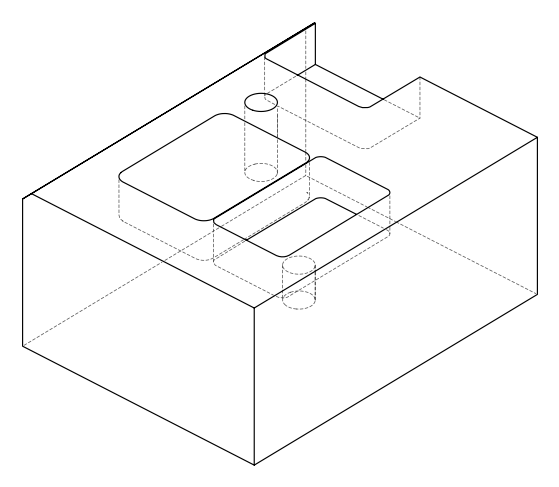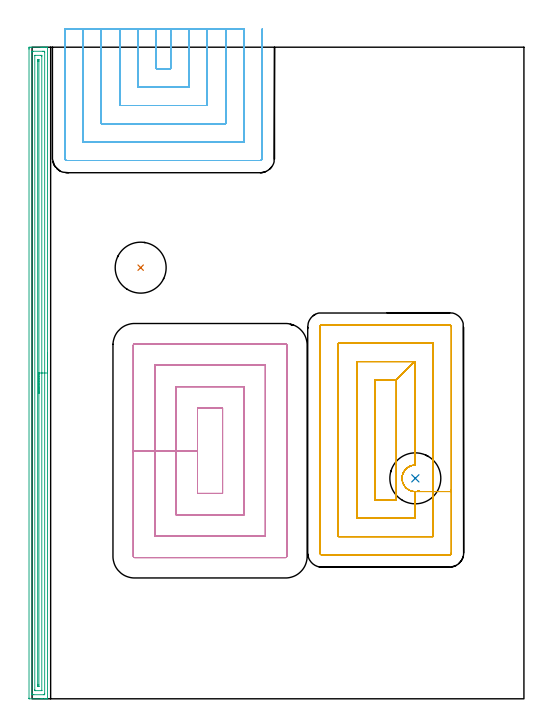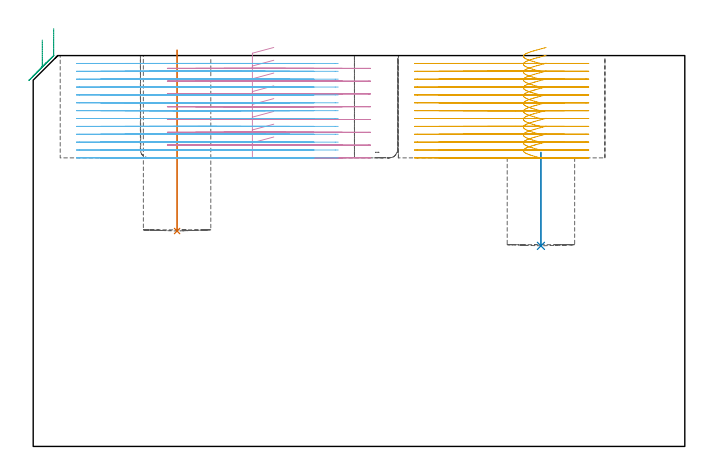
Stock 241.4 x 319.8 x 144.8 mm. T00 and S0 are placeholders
(PLAN: 6 operations, 3 tool changes, 90.7 min)
(1 INDEXABLE_INSERT_DRILL_BLIND_HOLE_FROM_SOLID | STEP1POCKET | NXT0302_021 | 0.27 min | 31743 mm3)
(2 INDEXABLE_INSERT_DRILL_BLIND_HOLE_FROM_SOLID_1 | STEP1POCKET_1 | NXT0302_021 | 0.15 min | 34438 mm3)
(3 AREA_MILL | FG_CHAMFER_SURFACE | UGT0205_001 | 10.41 min | 13243 mm3)
(4 MILL_RECTANGULAR_POCKET | POCKET_RECTANGULAR_STRAIGHT | UGT0201_095 | Follow Part, ap 5, ae 75% | 16.5 min | 446554 mm3)
(5 MILL_RECTANGULAR_POCKET_1 | POCKET_RECTANGULAR_STRAIGHT_1 | NXT0201_011 | Follow Part, ap 3, ae 75% | 27.65 min | 342018 mm3)
(6 MILL_SLOT | SLOT_PARTIAL_RECTANGULAR | NXT0201_011 | Follow Part, ap 3, ae 75% | 35.75 min | 253640 mm3)
(TOOL NXT0302_021 | Index. Insert Drill 25mm [880-D2500L25-05] | D25 PA176 FL125 Z2)
(TOOL UGT0205_001 | Chamfer Mill 20 x 3 x 45 deg. | D20 FL50 Z2)
(TOOL UGT0201_095 | End mill 20 mm | D20 R3 FL38 Z4)
(TOOL NXT0201_011 | ENDMILL 12mm [2P460-1200-NA 1630] | D12 FL38 Z6)
(OP 1 INDEXABLE_INSERT_DRILL_BLIND_HOLE_FROM_SOLID)
G17 G21 G94 G90
T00 M6
G54
G17 G0 G90 X53.3 Y211.6 S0 M3
G43 Z154.8 H1
G94 G81 G98 Z79.8 F250. R146.8
G80
M5
M2
(OP 2 INDEXABLE_INSERT_DRILL_BLIND_HOLE_FROM_SOLID_1)
G17 G21 G94 G90
T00 M6
G54
G17 G0 G90 X188.1 Y108.2 S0 M3
G43 Z154.8 H1
G94 G81 G98 Z74.3 F250. R108.9
G80
M5
M2
(OP 3 AREA_MILL)
G17 G21 G94 G90
T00 M6
G54
G17 G0 G90 X7.6 Y169.9 S1061 M3
G43 Z154.8 H0
G94 G1 Y169.862 Z153.928 F250.
Y169.748 Z153.063
Y169.559 Z152.212
Y169.297 Z151.38
Y168.963 Z150.574
Y168.56 Z149.8
Y168.092 Z149.064
Y167.56 Z148.372
Y166.971 Z147.729
Y166.328 Z147.139
Y165.636 Z146.608
Y164.9 Z146.14
Y164.126 Z145.737
Y163.32 Z145.403
Y162.488 Z145.141
Y161.636 Z144.952
Y160.772 Z144.838
Y159.9 Z144.8
Y0.159
X7.597 Y0.01 Z144.788
X7.564 Y0.007 Z144.755
X7.208 Y0. Z144.407
X6.792 Z143.991
X6.16 Z143.355
X4.956 Z142.152
X4.383 Z141.577
X-1.236 Y0.001 Z135.962
X-1.492 Y0.01 Z135.706
X-1.499 Y0.265 Z135.699
Y0.289
X-1.5 Y318.856 Z135.7
X-1.499 Y319.195 Z135.701
X-1.494 Y319.743 Z135.704
X-1.491 Y319.792 Z135.706
X-0.949 Y319.796 Z136.249
X-0.346 Y319.8 Z136.851
X4.383 Z141.577
X4.956 Z142.152
X5.271 Z142.468
X5.844 Z143.04
X6.16 Z143.355
X6.792 Z143.991
X7.208 Z144.407
X7.564 Y319.793 Z144.755
X7.597 Y319.79 Z144.788
X7.6 Y319.641 Z144.8
Y159.9
X6.186 Z143.386
X6.185 Y2.39 Z143.385
Y2.365
X6.16 Y2.01 Z143.36
X5.658 Y2.001 Z142.858
X0.829 Y2. Z138.029
X0.327 Y2.001 Z137.527
X-0.06 Y2.01 Z137.14
X-0.084 Y2.39 Z137.116
X-0.085 Y2.415 Z137.115
Y317.41
Y317.435
X-0.06 Y317.79 Z137.14
X0.442 Y317.799 Z137.642
X5.271 Y317.8 Z142.471
X5.773 Y317.799 Z142.973
X6.16 Y317.79 Z143.36
X6.184 Y317.41 Z143.384
X6.185 Y317.385 Z143.385
X6.186 Y159.9 Z143.386
X4.771 Z141.971
Y4.174
X4.77 Y4.077 Z141.97
X4.768 Y4.029 Z141.968
X4.766 Y4.013 Z141.966
X4.73 Y4.01 Z141.93
X4.555 Y4.001 Z141.755
X1.717 Y4. Z138.917
X1.543 Y4.002 Z138.743
X1.428 Y4.005 Z138.628
X1.341 Y4.01 Z138.541
X1.335 Y4.046 Z138.535
X1.332 Y4.174 Z138.532
X1.329 Y4.564 Z138.529
Y315.626
X1.33 Y315.723 Z138.53
X1.332 Y315.771 Z138.532
X1.334 Y315.787 Z138.534
X1.37 Y315.79 Z138.57
X1.545 Y315.799 Z138.745
X4.383 Y315.8 Z141.583
X4.557 Y315.798 Z141.757
X4.672 Y315.795 Z141.872
X4.759 Y315.79 Z141.959
X4.765 Y315.754 Z141.965
X4.767 Y315.626 Z141.967
X4.771 Y315.236 Z141.971
Y159.9
X3.357 Z140.557
Y6.852
X3.354 Y6.234 Z140.554
X3.351 Y6.103 Z140.551
X3.346 Y6.01 Z140.546
X3.252 Y6.007 Z140.452
X3.05 Y6.005 Z140.25
X2.848 Y6.007 Z140.048
X2.754 Y6.01 Z139.954
X2.75 Y6.097 Z139.95
X2.744 Y6.713 Z139.944
X2.743 Y6.852 Z139.943
Y312.948
X2.744 Y313.086 Z139.944
X2.749 Y313.696 Z139.949
X2.754 Y313.79 Z139.954
X2.848 Y313.793 Z140.048
X3.05 Y313.795 Z140.25
X3.252 Y313.793 Z140.452
X3.346 Y313.79 Z140.546
X3.35 Y313.703 Z140.55
X3.356 Y313.087 Z140.556
X3.357 Y312.948 Z140.557
Y159.9
Y159.028 Z140.595
Y158.163 Z140.709
Y157.312 Z140.898
Y156.48 Z141.16
Y155.674 Z141.494
Y154.9 Z141.897
Y154.164 Z142.366
Y153.472 Z142.897
Y152.829 Z143.486
Y152.24 Z144.129
Y151.708 Z144.822
Y151.24 Z145.557
Y150.837 Z146.331
Y150.503 Z147.137
Y150.241 Z147.969
Y150.052 Z148.821
Y149.938 Z149.686
Y149.9 Z150.557
G0 Z154.8
M5
M2
(OP 4 MILL_RECTANGULAR_POCKET)
G17 G21 G94 G90
T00 M6
G54
G17 G0 G90 X89.127 Y142.7 S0 M3
G43 Z154.8 H0
Z147.8
G94 G1 X81.2 Z145.676 F250.
Y121.75 Z140.062
Y100.8 F500.
X93.5
Y142.7
X81.2
Y121.75
X70.7
Y90.3
X104.
Y153.2
X70.7
Y121.75
X60.2
Y79.8
X114.5
Y163.7
X60.2
Y121.75
X49.7
Y69.9
G3 X50.3 Y69.3 R0.6
G1 X124.4
G3 X125. Y69.9 R0.6
G1 Y173.6
G3 X124.4 Y174.2 R0.6
G1 X50.3
G3 X49.7 Y173.6 R0.6
G1 Y121.75
Y120.75
G0 X89.127 Y142.7 Z143.062
G1 X81.2 Z140.938 F250.
Y121.75 Z135.325
Y100.8 F500.
X93.5
Y142.7
X81.2
Y121.75
X70.7
Y90.3
X104.
Y153.2
X70.7
Y121.75
X60.2
Y79.8
X114.5
Y163.7
X60.2
Y121.75
X49.7
Y69.9
G3 X50.3 Y69.3 R0.6
G1 X124.4
G3 X125. Y69.9 R0.6
G1 Y173.6
G3 X124.4 Y174.2 R0.6
G1 X50.3
G3 X49.7 Y173.6 R0.6
G1 Y121.75
Y120.75
G0 X89.127 Y142.7 Z138.325
G1 X81.2 Z136.201 F250.
Y121.75 Z130.587
Y100.8 F500.
X93.5
Y142.7
X81.2
Y121.75
X70.7
Y90.3
X104.
Y153.2
X70.7
Y121.75
X60.2
Y79.8
X114.5
Y163.7
X60.2
Y121.75
X49.7
Y69.9
G3 X50.3 Y69.3 R0.6
G1 X124.4
G3 X125. Y69.9 R0.6
G1 Y173.6
G3 X124.4 Y174.2 R0.6
G1 X50.3
G3 X49.7 Y173.6 R0.6
G1 Y121.75
Y120.75
G0 X89.127 Y142.7 Z133.587
G1 X81.2 Z131.463 F250.
Y121.75 Z125.85
Y100.8 F500.
X93.5
Y142.7
X81.2
Y121.75
X70.7
Y90.3
X104.
Y153.2
X70.7
Y121.75
X60.2
Y79.8
X114.5
Y163.7
X60.2
Y121.75
X49.7
Y69.9
G3 X50.3 Y69.3 R0.6
G1 X124.4
G3 X125. Y69.9 R0.6
G1 Y173.6
G3 X124.4 Y174.2 R0.6
G1 X50.3
G3 X49.7 Y173.6 R0.6
G1 Y121.75
Y120.75
G0 X89.127 Y142.7 Z128.85
G1 X81.2 Z126.726 F250.
Y121.75 Z121.112
Y100.8 F500.
X93.5
Y142.7
X81.2
Y121.75
X70.7
Y90.3
X104.
Y153.2
X70.7
Y121.75
X60.2
Y79.8
X114.5
Y163.7
X60.2
Y121.75
X49.7
Y69.9
G3 X50.3 Y69.3 R0.6
G1 X124.4
G3 X125. Y69.9 R0.6
G1 Y173.6
G3 X124.4 Y174.2 R0.6
G1 X50.3
G3 X49.7 Y173.6 R0.6
G1 Y121.75
Y120.75
G0 X89.127 Y142.7 Z124.112
G1 X81.2 Z121.989 F250.
Y121.75 Z116.375
Y100.8 F500.
X93.5
Y142.7
X81.2
Y121.75
X70.7
Y90.3
X104.
Y153.2
X70.7
Y121.75
X60.2
Y79.8
X114.5
Y163.7
X60.2
Y121.75
X49.7
Y69.9
G3 X50.3 Y69.3 R0.6
G1 X124.4
G3 X125. Y69.9 R0.6
G1 Y173.6
G3 X124.4 Y174.2 R0.6
G1 X50.3
G3 X49.7 Y173.6 R0.6
G1 Y121.75
Y120.75
G0 X89.127 Y142.7 Z119.375
G1 X81.2 Z117.251 F250.
Y121.75 Z111.637
Y100.8 F500.
X93.5
Y142.7
X81.2
Y121.75
X70.7
Y90.3
X104.
Y153.2
X70.7
Y121.75
X60.2
Y79.8
X114.5
Y163.7
X60.2
Y121.75
X49.7
Y69.9
G3 X50.3 Y69.3 R0.6
G1 X124.4
G3 X125. Y69.9 R0.6
G1 Y173.6
G3 X124.4 Y174.2 R0.6
G1 X50.3
G3 X49.7 Y173.6 R0.6
G1 Y121.75
Y120.75
G0 X89.127 Y142.7 Z114.637
G1 X81.2 Z112.514 F250.
Y121.75 Z106.9
Y100.8 F500.
X93.5
Y142.7
X81.2
Y121.75
X70.7
Y90.3
X104.
Y153.2
X70.7
Y121.75
X60.2
Y79.8
X114.5
Y163.7
X60.2
Y121.75
X49.7
Y69.9
G3 X50.3 Y69.3 R0.6
G1 X124.4
G3 X125. Y69.9 R0.6
G1 Y173.6
G3 X124.4 Y174.2 R0.6
G1 X50.3
G3 X49.7 Y173.6 R0.6
G1 Y121.75
Y120.75
G0 Z154.8
M5
M2
(OP 5 MILL_RECTANGULAR_POCKET_1)
G17 G21 G94 G90
T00 M6
G54
G17 G0 G90 X190.022 Y101.999 S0 M3
G43 Z154.8 H1
Z147.8
G94 G1 X189.354 Y101.817 Z147.614 F250.
X188.428 Y101.703 Z147.364
X187.494 Y101.722 Z147.114
X186.573 Y101.874 Z146.864
X185.714 Y102.153 Z146.622
X185.571 Y102.214 Z146.58
X185.238 Y102.354 Z146.484
X184.392 Y102.851 Z146.221
X183.631 Y103.469 Z145.958
X182.971 Y104.195 Z145.695
X182.427 Y105.011 Z145.432
X182.012 Y105.9 Z145.169
X181.736 Y106.842 Z144.906
X181.604 Y107.814 Z144.644
X181.62 Y108.795 Z144.381
X181.783 Y109.762 Z144.118
X182.09 Y110.694 Z143.855
X182.533 Y111.569 Z143.592
X183.103 Y112.368 Z143.329
X183.349 Y112.632 Z143.233
X183.592 Y112.893 Z143.137
X183.863 Y113.125 Z143.041
X184.136 Y113.36 Z142.945
X184.886 Y113.856 Z142.704
X185.697 Y114.244 Z142.463
X186.554 Y114.517 Z142.222
X187.44 Y114.669 Z141.981
X187.8 Y114.685 Z141.885
Y165.5 F500.
X178.8 Y156.5
X168.3
Y97.6
X178.8
Y156.5
X187.8 Y165.5
X159.3
Y88.6
X187.8
Y101.711
G3 X188.389 Y101.711 R6.503
G1 X196.8
Y174.5
X150.3
Y79.6
X196.8
Y101.711
X205.8
Y182.5
G3 X204.8 Y183.5 R1.
G1 X142.3
G3 X141.3 Y182.5 R1.
G1 Y71.6
G3 X142.3 Y70.6 R1.
G1 X204.8
G3 X205.8 Y71.6 R1.
G1 Y101.711
Y102.711
G0 X190.021 Y102.002 Z144.885
G1 X189.415 Y101.829 Z144.716 F250.
X188.462 Y101.704 Z144.458
X187.502 Y101.721 Z144.201
X186.554 Y101.879 Z143.943
X185.714 Y102.153 Z143.707
X185.571 Y102.214 Z143.665
X185.238 Y102.354 Z143.568
X184.393 Y102.851 Z143.305
X183.632 Y103.468 Z143.043
X182.972 Y104.193 Z142.78
X182.428 Y105.01 Z142.517
X182.013 Y105.898 Z142.255
X181.737 Y106.839 Z141.992
X181.604 Y107.81 Z141.729
X181.62 Y108.79 Z141.466
X181.782 Y109.757 Z141.204
X182.088 Y110.689 Z140.941
X182.53 Y111.564 Z140.678
X183.098 Y112.363 Z140.416
X183.344 Y112.627 Z140.319
X183.59 Y112.89 Z140.222
X183.863 Y113.125 Z140.126
X184.136 Y113.36 Z140.029
X184.886 Y113.856 Z139.788
X185.697 Y114.244 Z139.548
X186.554 Y114.517 Z139.307
X187.44 Y114.669 Z139.066
X187.8 Y114.685 Z138.969
Y165.5 F500.
X178.8 Y156.5
X168.3
Y97.6
X178.8
Y156.5
X187.8 Y165.5
X159.3
Y88.6
X187.8
Y101.711
G3 X188.389 Y101.711 R6.503
G1 X196.8
Y174.5
X150.3
Y79.6
X196.8
Y101.711
X205.8
Y182.5
G3 X204.8 Y183.5 R1.
G1 X142.3
G3 X141.3 Y182.5 R1.
G1 Y71.6
G3 X142.3 Y70.6 R1.
G1 X204.8
G3 X205.8 Y71.6 R1.
G1 Y101.711
Y102.711
G0 X190.019 Y101.998 Z141.969
G1 X189.751 Y101.906 Z141.893 F250.
X189.397 Y101.834 Z141.796
X189.043 Y101.762 Z141.7
X188.211 Y101.694 Z141.476
X187.377 Y101.733 Z141.252
X186.555 Y101.879 Z141.028
X185.71 Y102.157 Z140.79
X185.571 Y102.214 Z140.75
X185.238 Y102.354 Z140.653
X184.361 Y102.873 Z140.38
X183.575 Y103.522 Z140.107
X182.901 Y104.286 Z139.834
X182.353 Y105.146 Z139.561
X182.202 Y105.474 Z139.464
X182.051 Y105.801 Z139.367
X181.763 Y106.719 Z139.11
X181.614 Y107.669 Z138.852
X181.607 Y108.631 Z138.594
X181.742 Y109.584 Z138.336
X182.015 Y110.506 Z138.078
X182.422 Y111.378 Z137.821
X182.953 Y112.181 Z137.563
X183.596 Y112.896 Z137.305
X183.869 Y113.131 Z137.209
X184.143 Y113.366 Z137.112
X184.892 Y113.86 Z136.871
X185.701 Y114.247 Z136.631
X186.556 Y114.519 Z136.391
X187.44 Y114.671 Z136.15
X187.8 Y114.688 Z136.054
Y165.5 F500.
X178.8 Y156.5
X168.3
Y97.6
X178.8
Y156.5
X187.8 Y165.5
X159.3
Y88.6
X187.8
Y101.71
G3 X188.397 Y101.71 R6.514
G1 X196.8
Y174.5
X150.3
Y79.6
X196.8
Y101.71
X205.8
Y182.5
G3 X204.8 Y183.5 R1.
G1 X142.3
G3 X141.3 Y182.5 R1.
G1 Y71.6
G3 X142.3 Y70.6 R1.
G1 X204.8
G3 X205.8 Y71.6 R1.
G1 Y101.71
Y102.71
G0 X190.021 Y102. Z139.054
G1 X189.384 Y101.823 Z138.876 F250.
X188.438 Y101.703 Z138.621
X187.484 Y101.723 Z138.366
X186.544 Y101.882 Z138.11
X185.703 Y102.16 Z137.873
X185.572 Y102.213 Z137.835
X185.24 Y102.354 Z137.738
X184.363 Y102.871 Z137.465
X183.578 Y103.519 Z137.193
X182.904 Y104.281 Z136.92
X182.357 Y105.14 Z136.647
X182.205 Y105.467 Z136.551
X182.054 Y105.794 Z136.454
X181.765 Y106.713 Z136.196
X181.615 Y107.664 Z135.938
X181.607 Y108.627 Z135.68
X181.741 Y109.58 Z135.422
X182.014 Y110.504 Z135.164
X182.421 Y111.376 Z134.906
X182.952 Y112.18 Z134.648
X183.596 Y112.896 Z134.39
X183.869 Y113.131 Z134.293
X184.143 Y113.366 Z134.196
X184.892 Y113.86 Z133.956
X185.701 Y114.247 Z133.716
X186.556 Y114.519 Z133.475
X187.44 Y114.671 Z133.235
X187.8 Y114.688 Z133.138
Y165.5 F500.
X178.8 Y156.5
X168.3
Y97.6
X178.8
Y156.5
X187.8 Y165.5
X159.3
Y88.6
X187.8
Y101.711
G3 X188.393 Y101.711 R6.515
G1 X196.8
Y174.5
X150.3
Y79.6
X196.8
Y101.711
X205.8
Y182.5
G3 X204.8 Y183.5 R1.
G1 X142.3
G3 X141.3 Y182.5 R1.
G1 Y71.6
G3 X142.3 Y70.6 R1.
G1 X204.8
G3 X205.8 Y71.6 R1.
G1 Y101.711
Y102.711
G0 X190.018 Y101.999 Z136.138
G1 X189.765 Y101.911 Z136.067 F250.
X188.801 Y101.733 Z135.804
X187.822 Y101.7 Z135.542
X186.85 Y101.815 Z135.279
X185.905 Y102.073 Z135.017
X185.572 Y102.213 Z134.92
X185.24 Y102.354 Z134.823
X184.371 Y102.866 Z134.553
X183.592 Y103.506 Z134.283
X182.921 Y104.259 Z134.013
X182.375 Y105.106 Z133.743
X182.221 Y105.433 Z133.646
X182.068 Y105.759 Z133.549
X181.809 Y106.536 Z133.33
X181.65 Y107.34 Z133.11
X181.593 Y108.157 Z132.891
X181.639 Y108.975 Z132.671
X181.788 Y109.781 Z132.452
X181.895 Y110.126 Z132.355
X182.002 Y110.47 Z132.258
X182.408 Y111.354 Z131.998
X182.942 Y112.167 Z131.737
X183.591 Y112.892 Z131.476
X184.077 Y113.302 Z131.306
X184.36 Y113.525 Z131.209
X185.068 Y113.958 Z130.987
X185.826 Y114.297 Z130.765
X186.621 Y114.536 Z130.542
X187.44 Y114.673 Z130.32
X187.8 Y114.69 Z130.223
Y165.5 F500.
X178.8 Y156.5
X168.3
Y97.6
X178.8
Y156.5
X187.8 Y165.5
X159.3
Y88.6
X187.8
Y101.711
G3 X188.393 Y101.711 R6.515
G1 X196.8
Y174.5
X150.3
Y79.6
X196.8
Y101.711
X205.8
Y182.5
G3 X204.8 Y183.5 R1.
G1 X142.3
G3 X141.3 Y182.5 R1.
G1 Y71.6
G3 X142.3 Y70.6 R1.
G1 X204.8
G3 X205.8 Y71.6 R1.
G1 Y101.711
Y102.711
G0 X190.023 Y101.988 Z133.223
G1 X189.976 Y101.97 Z133.209 F250.
X189.132 Y101.776 Z132.978
X188.271 Y101.696 Z132.746
X187.407 Y101.73 Z132.514
X186.555 Y101.879 Z132.282
X186.209 Y101.983 Z132.186
X185.884 Y102.082 Z132.094
X185.571 Y102.214 Z132.003
X185.238 Y102.354 Z131.907
X184.439 Y102.819 Z131.659
X183.714 Y103.392 Z131.411
X183.077 Y104.062 Z131.164
X182.542 Y104.815 Z130.916
X182.371 Y105.133 Z130.819
X182.201 Y105.451 Z130.723
X181.847 Y106.397 Z130.452
X181.644 Y107.386 Z130.182
X181.596 Y108.395 Z129.911
X181.704 Y109.399 Z129.64
X181.967 Y110.374 Z129.37
X182.377 Y111.297 Z129.099
X182.925 Y112.145 Z128.829
X183.598 Y112.898 Z128.558
X183.872 Y113.133 Z128.461
X184.146 Y113.367 Z128.365
X184.894 Y113.861 Z128.125
X185.703 Y114.247 Z127.885
X186.556 Y114.519 Z127.644
X187.44 Y114.67 Z127.404
X187.8 Y114.687 Z127.308
Y165.5 F500.
X178.8 Y156.5
X168.3
Y97.6
X178.8
Y156.5
X187.8 Y165.5
X159.3
Y88.6
X187.8
Y101.71
G3 X188.394 Y101.71 R6.509
G1 X196.8
Y174.5
X150.3
Y79.6
X196.8
Y101.71
X205.8
Y182.5
G3 X204.8 Y183.5 R1.
G1 X142.3
G3 X141.3 Y182.5 R1.
G1 Y71.6
G3 X142.3 Y70.6 R1.
G1 X204.8
G3 X205.8 Y71.6 R1.
G1 Y101.71
Y102.71
G0 X190.021 Y102.001 Z130.308
G1 X189.661 Y101.885 Z130.206 F250.
X188.751 Y101.727 Z129.959
X187.829 Y101.699 Z129.712
X186.911 Y101.802 Z129.464
X186.209 Y101.983 Z129.27
X185.571 Y102.214 Z129.088
X185.238 Y102.354 Z128.991
X184.409 Y102.84 Z128.734
X183.659 Y103.442 Z128.476
X183.007 Y104.148 Z128.218
X182.466 Y104.943 Z127.961
X182.048 Y105.809 Z127.703
X181.762 Y106.726 Z127.446
X181.614 Y107.676 Z127.188
X181.608 Y108.638 Z126.931
X181.743 Y109.589 Z126.673
X182.017 Y110.511 Z126.415
X182.424 Y111.382 Z126.158
X182.955 Y112.184 Z125.9
X183.598 Y112.898 Z125.643
X183.872 Y113.133 Z125.546
X184.141 Y113.363 Z125.451
X184.433 Y113.562 Z125.356
X184.731 Y113.766 Z125.259
X185.586 Y114.199 Z125.003
X186.496 Y114.503 Z124.746
X187.44 Y114.669 Z124.489
X187.8 Y114.686 Z124.392
Y165.5 F500.
X178.8 Y156.5
X168.3
Y97.6
X178.8
Y156.5
X187.8 Y165.5
X159.3
Y88.6
X187.8
Y101.71
G3 X188.391 Y101.71 R6.502
G1 X196.8
Y174.5
X150.3
Y79.6
X196.8
Y101.71
X205.8
Y182.5
G3 X204.8 Y183.5 R1.
G1 X142.3
G3 X141.3 Y182.5 R1.
G1 Y71.6
G3 X142.3 Y70.6 R1.
G1 X204.8
G3 X205.8 Y71.6 R1.
G1 Y101.71
Y102.71
G0 X190.019 Y102.005 Z127.392
G1 X189.533 Y101.855 Z127.256 F250.
X188.543 Y101.71 Z126.988
X187.542 Y101.718 Z126.72
X186.554 Y101.879 Z126.451
X186.209 Y101.983 Z126.355
X185.826 Y102.111 Z126.247
X185.488 Y102.238 Z126.15
X184.621 Y102.698 Z125.887
X183.834 Y103.284 Z125.624
X183.143 Y103.982 Z125.361
X182.565 Y104.775 Z125.098
X182.113 Y105.647 Z124.835
X181.798 Y106.577 Z124.572
X181.625 Y107.543 Z124.309
X181.6 Y108.524 Z124.046
X181.723 Y109.498 Z123.782
X181.991 Y110.443 Z123.519
X182.398 Y111.336 Z123.256
X182.935 Y112.158 Z122.993
X183.589 Y112.89 Z122.73
X183.863 Y113.125 Z122.634
X184.137 Y113.36 Z122.537
X184.886 Y113.856 Z122.296
X185.697 Y114.244 Z122.055
X186.554 Y114.517 Z121.814
X187.44 Y114.669 Z121.574
X187.8 Y114.685 Z121.477
Y165.5 F500.
X178.8 Y156.5
X168.3
Y97.6
X178.8
Y156.5
X187.8 Y165.5
X159.3
Y88.6
X187.8
Y101.711
G3 X188.389 Y101.711 R6.503
G1 X196.8
Y174.5
X150.3
Y79.6
X196.8
Y101.711
X205.8
Y182.5
G3 X204.8 Y183.5 R1.
G1 X142.3
G3 X141.3 Y182.5 R1.
G1 Y71.6
G3 X142.3 Y70.6 R1.
G1 X204.8
G3 X205.8 Y71.6 R1.
G1 Y101.711
Y102.711
G0 X190.021 Y102.002 Z124.477
G1 X189.417 Y101.83 Z124.308 F250.
X188.464 Y101.705 Z124.051
X187.503 Y101.721 Z123.793
X186.554 Y101.879 Z123.536
X185.714 Y102.153 Z123.299
X185.571 Y102.214 Z123.257
X185.238 Y102.354 Z123.16
X184.39 Y102.853 Z122.897
X183.626 Y103.474 Z122.633
X182.965 Y104.202 Z122.369
X182.421 Y105.023 Z122.106
X182.007 Y105.915 Z121.842
X181.732 Y106.861 Z121.578
X181.603 Y107.836 Z121.314
X181.622 Y108.82 Z121.051
X181.79 Y109.79 Z120.787
X182.102 Y110.724 Z120.523
X182.551 Y111.599 Z120.26
X183.127 Y112.397 Z119.996
X183.375 Y112.66 Z119.899
X183.607 Y112.905 Z119.809
X183.863 Y113.125 Z119.718
X184.137 Y113.36 Z119.622
X184.886 Y113.856 Z119.381
X185.697 Y114.244 Z119.14
X186.554 Y114.517 Z118.899
X187.44 Y114.669 Z118.658
X187.8 Y114.685 Z118.562
Y165.5 F500.
X178.8 Y156.5
X168.3
Y97.6
X178.8
Y156.5
X187.8 Y165.5
X159.3
Y88.6
X187.8
Y101.711
G3 X188.389 Y101.711 R6.503
G1 X196.8
Y174.5
X150.3
Y79.6
X196.8
Y101.711
X205.8
Y182.5
G3 X204.8 Y183.5 R1.
G1 X142.3
G3 X141.3 Y182.5 R1.
G1 Y71.6
G3 X142.3 Y70.6 R1.
G1 X204.8
G3 X205.8 Y71.6 R1.
G1 Y101.711
Y102.711
G0 X190.019 Y102. Z121.562
G1 X189.647 Y101.88 Z121.457 F250.
X188.711 Y101.722 Z121.202
X187.761 Y101.702 Z120.948
X186.819 Y101.82 Z120.693
X185.903 Y102.074 Z120.439
X185.571 Y102.214 Z120.342
X185.238 Y102.354 Z120.245
X184.362 Y102.872 Z119.972
X183.577 Y103.521 Z119.7
X182.902 Y104.284 Z119.427
X182.355 Y105.143 Z119.154
X182.204 Y105.47 Z119.057
X182.052 Y105.798 Z118.961
X181.764 Y106.716 Z118.703
X181.615 Y107.667 Z118.445
X181.607 Y108.629 Z118.187
X181.741 Y109.582 Z117.929
X182.015 Y110.505 Z117.671
X182.422 Y111.378 Z117.413
X182.952 Y112.18 Z117.155
X183.596 Y112.896 Z116.897
X183.869 Y113.131 Z116.801
X184.144 Y113.366 Z116.704
X184.892 Y113.86 Z116.464
X185.701 Y114.247 Z116.223
X186.556 Y114.519 Z115.983
X187.44 Y114.671 Z115.743
X187.8 Y114.688 Z115.646
Y165.5 F500.
X178.8 Y156.5
X168.3
Y97.6
X178.8
Y156.5
X187.8 Y165.5
X159.3
Y88.6
X187.8
Y101.71
G3 X188.397 Y101.71 R6.514
G1 X196.8
Y174.5
X150.3
Y79.6
X196.8
Y101.71
X205.8
Y182.5
G3 X204.8 Y183.5 R1.
G1 X142.3
G3 X141.3 Y182.5 R1.
G1 Y71.6
G3 X142.3 Y70.6 R1.
G1 X204.8
G3 X205.8 Y71.6 R1.
G1 Y101.71
Y102.71
G0 X190.021 Y102.001 Z118.646
G1 X189.644 Y101.879 Z118.54 F250.
X188.708 Y101.722 Z118.286
X187.76 Y101.702 Z118.032
X186.818 Y101.82 Z117.777
X185.904 Y102.074 Z117.523
X185.571 Y102.214 Z117.426
X185.239 Y102.354 Z117.33
X184.362 Y102.873 Z117.057
X183.576 Y103.522 Z116.784
X182.901 Y104.285 Z116.511
X182.354 Y105.145 Z116.238
X182.203 Y105.473 Z116.141
X182.051 Y105.8 Z116.044
X181.764 Y106.718 Z115.786
X181.614 Y107.669 Z115.529
X181.607 Y108.631 Z115.271
X181.742 Y109.584 Z115.013
X182.015 Y110.506 Z114.755
X182.422 Y111.378 Z114.497
X182.953 Y112.181 Z114.24
X183.596 Y112.896 Z113.982
X184.301 Y113.482 Z113.736
X185.021 Y113.93 Z113.509
X185.793 Y114.281 Z113.282
X186.603 Y114.528 Z113.055
X187.44 Y114.668 Z112.827
X187.8 Y114.685 Z112.731
Y165.5 F500.
X178.8 Y156.5
X168.3
Y97.6
X178.8
Y156.5
X187.8 Y165.5
X159.3
Y88.6
X187.8
Y101.71
G3 X188.397 Y101.71 R6.517
G1 X196.8
Y174.5
X150.3
Y79.6
X196.8
Y101.71
X205.8
Y182.5
G3 X204.8 Y183.5 R1.
G1 X142.3
G3 X141.3 Y182.5 R1.
G1 Y71.6
G3 X142.3 Y70.6 R1.
G1 X204.8
G3 X205.8 Y71.6 R1.
G1 Y101.71
Y102.71
G0 X190.018 Y102. Z115.731
G1 X189.447 Y101.835 Z115.572 F250.
X188.508 Y101.707 Z115.318
X188.147 Y101.704 Z115.221
X187.786 Y101.701 Z115.124
X186.831 Y101.818 Z114.866
X185.904 Y102.074 Z114.609
X185.571 Y102.214 Z114.512
X185.239 Y102.354 Z114.415
X184.525 Y102.761 Z114.195
X183.868 Y103.256 Z113.975
X183.279 Y103.829 Z113.754
X182.766 Y104.472 Z113.534
X182.339 Y105.174 Z113.314
X182.189 Y105.502 Z113.217
X182.039 Y105.83 Z113.121
X181.77 Y106.692 Z112.879
X181.622 Y107.583 Z112.637
X181.599 Y108.486 Z112.395
X181.701 Y109.383 Z112.153
X181.786 Y109.734 Z112.056
X181.872 Y110.084 Z111.959
X182.163 Y110.863 Z111.736
X182.551 Y111.599 Z111.514
X183.03 Y112.279 Z111.291
X183.591 Y112.892 Z111.068
X183.865 Y113.127 Z110.971
X184.139 Y113.362 Z110.875
X184.888 Y113.857 Z110.634
X185.698 Y114.244 Z110.393
X186.554 Y114.516 Z110.153
X187.44 Y114.668 Z109.912
X187.8 Y114.685 Z109.815
Y165.5 F500.
X178.8 Y156.5
X168.3
Y97.6
X178.8
Y156.5
X187.8 Y165.5
X159.3
Y88.6
X187.8
Y101.71
G3 X188.147 Y101.704 R6.517
X188.396 Y101.71 R6.509
G1 X196.8
Y174.5
X150.3
Y79.6
X196.8
Y101.71
X205.8
Y182.5
G3 X204.8 Y183.5 R1.
G1 X142.3
G3 X141.3 Y182.5 R1.
G1 Y71.6
G3 X142.3 Y70.6 R1.
G1 X204.8
G3 X205.8 Y71.6 R1.
G1 Y101.71
Y102.71
G0 X190.022 Y101.988 Z112.815
G1 X189.972 Y101.969 Z112.801 F250.
X189.13 Y101.776 Z112.57
X188.269 Y101.696 Z112.338
X187.406 Y101.73 Z112.107
X186.555 Y101.879 Z111.875
X186.209 Y101.983 Z111.778
X185.884 Y102.082 Z111.687
X185.571 Y102.214 Z111.596
X185.238 Y102.354 Z111.5
X184.536 Y102.754 Z111.283
X183.889 Y103.238 Z111.066
X183.307 Y103.798 Z110.85
X182.798 Y104.426 Z110.633
X182.606 Y104.731 Z110.537
X182.413 Y105.036 Z110.44
X182.013 Y105.897 Z110.186
X181.743 Y106.808 Z109.931
X181.609 Y107.748 Z109.677
X181.612 Y108.697 Z109.422
X181.753 Y109.636 Z109.168
X182.03 Y110.544 Z108.914
X182.436 Y111.403 Z108.659
X182.962 Y112.193 Z108.405
X183.598 Y112.898 Z108.15
X183.872 Y113.133 Z108.054
X184.146 Y113.367 Z107.957
X184.894 Y113.861 Z107.717
X185.703 Y114.247 Z107.477
X186.557 Y114.519 Z107.237
X187.44 Y114.67 Z106.997
X187.8 Y114.687 Z106.9
Y165.5 F500.
X178.8 Y156.5
X168.3
Y97.6
X178.8
Y156.5
X187.8 Y165.5
X159.3
Y88.6
X187.8
Y101.71
G3 X188.394 Y101.71 R6.509
G1 X196.8
Y174.5
X150.3
Y79.6
X196.8
Y101.71
X205.8
Y182.5
G3 X204.8 Y183.5 R1.
G1 X142.3
G3 X141.3 Y182.5 R1.
G1 Y71.6
G3 X142.3 Y70.6 R1.
G1 X204.8
G3 X205.8 Y71.6 R1.
G1 Y101.71
Y102.71
G0 Z154.8
M5
M2
(OP 6 MILL_SLOT)
G17 G21 G94 G90
T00 M6
G54
G17 G0 G90 X61. Y328.8 S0 M3
G43 Z154.8 H1
Z141.885
G94 G1 Y325.8 F250.
Y309.2 F500.
X68.
Y325.8
Y328.8 F250.
X52.
Y325.8
Y300.2 F500.
X77.
Y325.8
Y328.8 F250.
X43.
Y325.8
Y291.2 F500.
X86.
Y325.8
Y328.8 F250.
X34.
Y325.8
Y282.2 F500.
X95.
Y325.8
Y328.8 F250.
X25.
Y325.8
Y273.2 F500.
X104.
Y325.8
Y328.8 F250.
X16.
Y325.8
Y265.3 F500.
G3 X17.1 Y264.2 R1.1
G1 X111.9
G3 X113. Y265.3 R1.1
G1 Y325.8
Y328.8 F250.
G0 X61. Z138.969
G1 Y325.8
Y309.2 F500.
X68.
Y325.8
Y328.8 F250.
X52.
Y325.8
Y300.2 F500.
X77.
Y325.8
Y328.8 F250.
X43.
Y325.8
Y291.2 F500.
X86.
Y325.8
Y328.8 F250.
X34.
Y325.8
Y282.2 F500.
X95.
Y325.8
Y328.8 F250.
X25.
Y325.8
Y273.2 F500.
X104.
Y325.8
Y328.8 F250.
X16.
Y325.8
Y265.3 F500.
G3 X17.1 Y264.2 R1.1
G1 X111.9
G3 X113. Y265.3 R1.1
G1 Y325.8
Y328.8 F250.
G0 X61. Z136.054
G1 Y325.8
Y309.2 F500.
X68.
Y325.8
Y328.8 F250.
X52.
Y325.8
Y300.2 F500.
X77.
Y325.8
Y328.8 F250.
X43.
Y325.8
Y291.2 F500.
X86.
Y325.8
Y328.8 F250.
X34.
Y325.8
Y282.2 F500.
X95.
Y325.8
Y328.8 F250.
X25.
Y325.8
Y273.2 F500.
X104.
Y325.8
Y328.8 F250.
X16.
Y325.8
Y265.3 F500.
G3 X17.1 Y264.2 R1.1
G1 X111.9
G3 X113. Y265.3 R1.1
G1 Y325.8
Y328.8 F250.
G0 X61. Z133.138
G1 Y325.8
Y309.2 F500.
X68.
Y325.8
Y328.8 F250.
X52.
Y325.8
Y300.2 F500.
X77.
Y325.8
Y328.8 F250.
X43.
Y325.8
Y291.2 F500.
X86.
Y325.8
Y328.8 F250.
X34.
Y325.8
Y282.2 F500.
X95.
Y325.8
Y328.8 F250.
X25.
Y325.8
Y273.2 F500.
X104.
Y325.8
Y328.8 F250.
X16.
Y325.8
Y265.3 F500.
G3 X17.1 Y264.2 R1.1
G1 X111.9
G3 X113. Y265.3 R1.1
G1 Y325.8
Y328.8 F250.
G0 X61. Z130.223
G1 Y325.8
Y309.2 F500.
X68.
Y325.8
Y328.8 F250.
X52.
Y325.8
Y300.2 F500.
X77.
Y325.8
Y328.8 F250.
X43.
Y325.8
Y291.2 F500.
X86.
Y325.8
Y328.8 F250.
X34.
Y325.8
Y282.2 F500.
X95.
Y325.8
Y328.8 F250.
X25.
Y325.8
Y273.2 F500.
X104.
Y325.8
Y328.8 F250.
X16.
Y325.8
Y265.3 F500.
G3 X17.1 Y264.2 R1.1
G1 X111.9
G3 X113. Y265.3 R1.1
G1 Y325.8
Y328.8 F250.
G0 X61. Z127.308
G1 Y325.8
Y309.2 F500.
X68.
Y325.8
Y328.8 F250.
X52.
Y325.8
Y300.2 F500.
X77.
Y325.8
Y328.8 F250.
X43.
Y325.8
Y291.2 F500.
X86.
Y325.8
Y328.8 F250.
X34.
Y325.8
Y282.2 F500.
X95.
Y325.8
Y328.8 F250.
X25.
Y325.8
Y273.2 F500.
X104.
Y325.8
Y328.8 F250.
X16.
Y325.8
Y265.3 F500.
G3 X17.1 Y264.2 R1.1
G1 X111.9
G3 X113. Y265.3 R1.1
G1 Y325.8
Y328.8 F250.
G0 X61. Z124.392
G1 Y325.8
Y309.2 F500.
X68.
Y325.8
Y328.8 F250.
X52.
Y325.8
Y300.2 F500.
X77.
Y325.8
Y328.8 F250.
X43.
Y325.8
Y291.2 F500.
X86.
Y325.8
Y328.8 F250.
X34.
Y325.8
Y282.2 F500.
X95.
Y325.8
Y328.8 F250.
X25.
Y325.8
Y273.2 F500.
X104.
Y325.8
Y328.8 F250.
X16.
Y325.8
Y265.3 F500.
G3 X17.1 Y264.2 R1.1
G1 X111.9
G3 X113. Y265.3 R1.1
G1 Y325.8
Y328.8 F250.
G0 X61. Z121.477
G1 Y325.8
Y309.2 F500.
X68.
Y325.8
Y328.8 F250.
X52.
Y325.8
Y300.2 F500.
X77.
Y325.8
Y328.8 F250.
X43.
Y325.8
Y291.2 F500.
X86.
Y325.8
Y328.8 F250.
X34.
Y325.8
Y282.2 F500.
X95.
Y325.8
Y328.8 F250.
X25.
Y325.8
Y273.2 F500.
X104.
Y325.8
Y328.8 F250.
X16.
Y325.8
Y265.3 F500.
G3 X17.1 Y264.2 R1.1
G1 X111.9
G3 X113. Y265.3 R1.1
G1 Y325.8
Y328.8 F250.
G0 X61. Z118.562
G1 Y325.8
Y309.2 F500.
X68.
Y325.8
Y328.8 F250.
X52.
Y325.8
Y300.2 F500.
X77.
Y325.8
Y328.8 F250.
X43.
Y325.8
Y291.2 F500.
X86.
Y325.8
Y328.8 F250.
X34.
Y325.8
Y282.2 F500.
X95.
Y325.8
Y328.8 F250.
X25.
Y325.8
Y273.2 F500.
X104.
Y325.8
Y328.8 F250.
X16.
Y325.8
Y265.3 F500.
G3 X17.1 Y264.2 R1.1
G1 X111.9
G3 X113. Y265.3 R1.1
G1 Y325.8
Y328.8 F250.
G0 X61. Z115.646
G1 Y325.8
Y309.2 F500.
X68.
Y325.8
Y328.8 F250.
X52.
Y325.8
Y300.2 F500.
X77.
Y325.8
Y328.8 F250.
X43.
Y325.8
Y291.2 F500.
X86.
Y325.8
Y328.8 F250.
X34.
Y325.8
Y282.2 F500.
X95.
Y325.8
Y328.8 F250.
X25.
Y325.8
Y273.2 F500.
X104.
Y325.8
Y328.8 F250.
X16.
Y325.8
Y265.3 F500.
G3 X17.1 Y264.2 R1.1
G1 X111.9
G3 X113. Y265.3 R1.1
G1 Y325.8
Y328.8 F250.
G0 X61. Z112.731
G1 Y325.8
Y309.2 F500.
X68.
Y325.8
Y328.8 F250.
X52.
Y325.8
Y300.2 F500.
X77.
Y325.8
Y328.8 F250.
X43.
Y325.8
Y291.2 F500.
X86.
Y325.8
Y328.8 F250.
X34.
Y325.8
Y282.2 F500.
X95.
Y325.8
Y328.8 F250.
X25.
Y325.8
Y273.2 F500.
X104.
Y325.8
Y328.8 F250.
X16.
Y325.8
Y265.3 F500.
G3 X17.1 Y264.2 R1.1
G1 X111.9
G3 X113. Y265.3 R1.1
G1 Y325.8
Y328.8 F250.
G0 X61. Z109.815
G1 Y325.8
Y309.2 F500.
X68.
Y325.8
Y328.8 F250.
X52.
Y325.8
Y300.2 F500.
X77.
Y325.8
Y328.8 F250.
X43.
Y325.8
Y291.2 F500.
X86.
Y325.8
Y328.8 F250.
X34.
Y325.8
Y282.2 F500.
X95.
Y325.8
Y328.8 F250.
X25.
Y325.8
Y273.2 F500.
X104.
Y325.8
Y328.8 F250.
X16.
Y325.8
Y265.3 F500.
G3 X17.1 Y264.2 R1.1
G1 X111.9
G3 X113. Y265.3 R1.1
G1 Y325.8
Y328.8 F250.
G0 X61. Z106.9
G1 Y325.8
Y309.2 F500.
X68.
Y325.8
Y328.8 F250.
X52.
Y325.8
Y300.2 F500.
X77.
Y325.8
Y328.8 F250.
X43.
Y325.8
Y291.2 F500.
X86.
Y325.8
Y328.8 F250.
X34.
Y325.8
Y282.2 F500.
X95.
Y325.8
Y328.8 F250.
X25.
Y325.8
Y273.2 F500.
X104.
Y325.8
Y328.8 F250.
X16.
Y325.8
Y265.3 F500.
G3 X17.1 Y264.2 R1.1
G1 X111.9
G3 X113. Y265.3 R1.1
G1 Y325.8
Y328.8 F250.
G0 Z154.8
M5
M2
